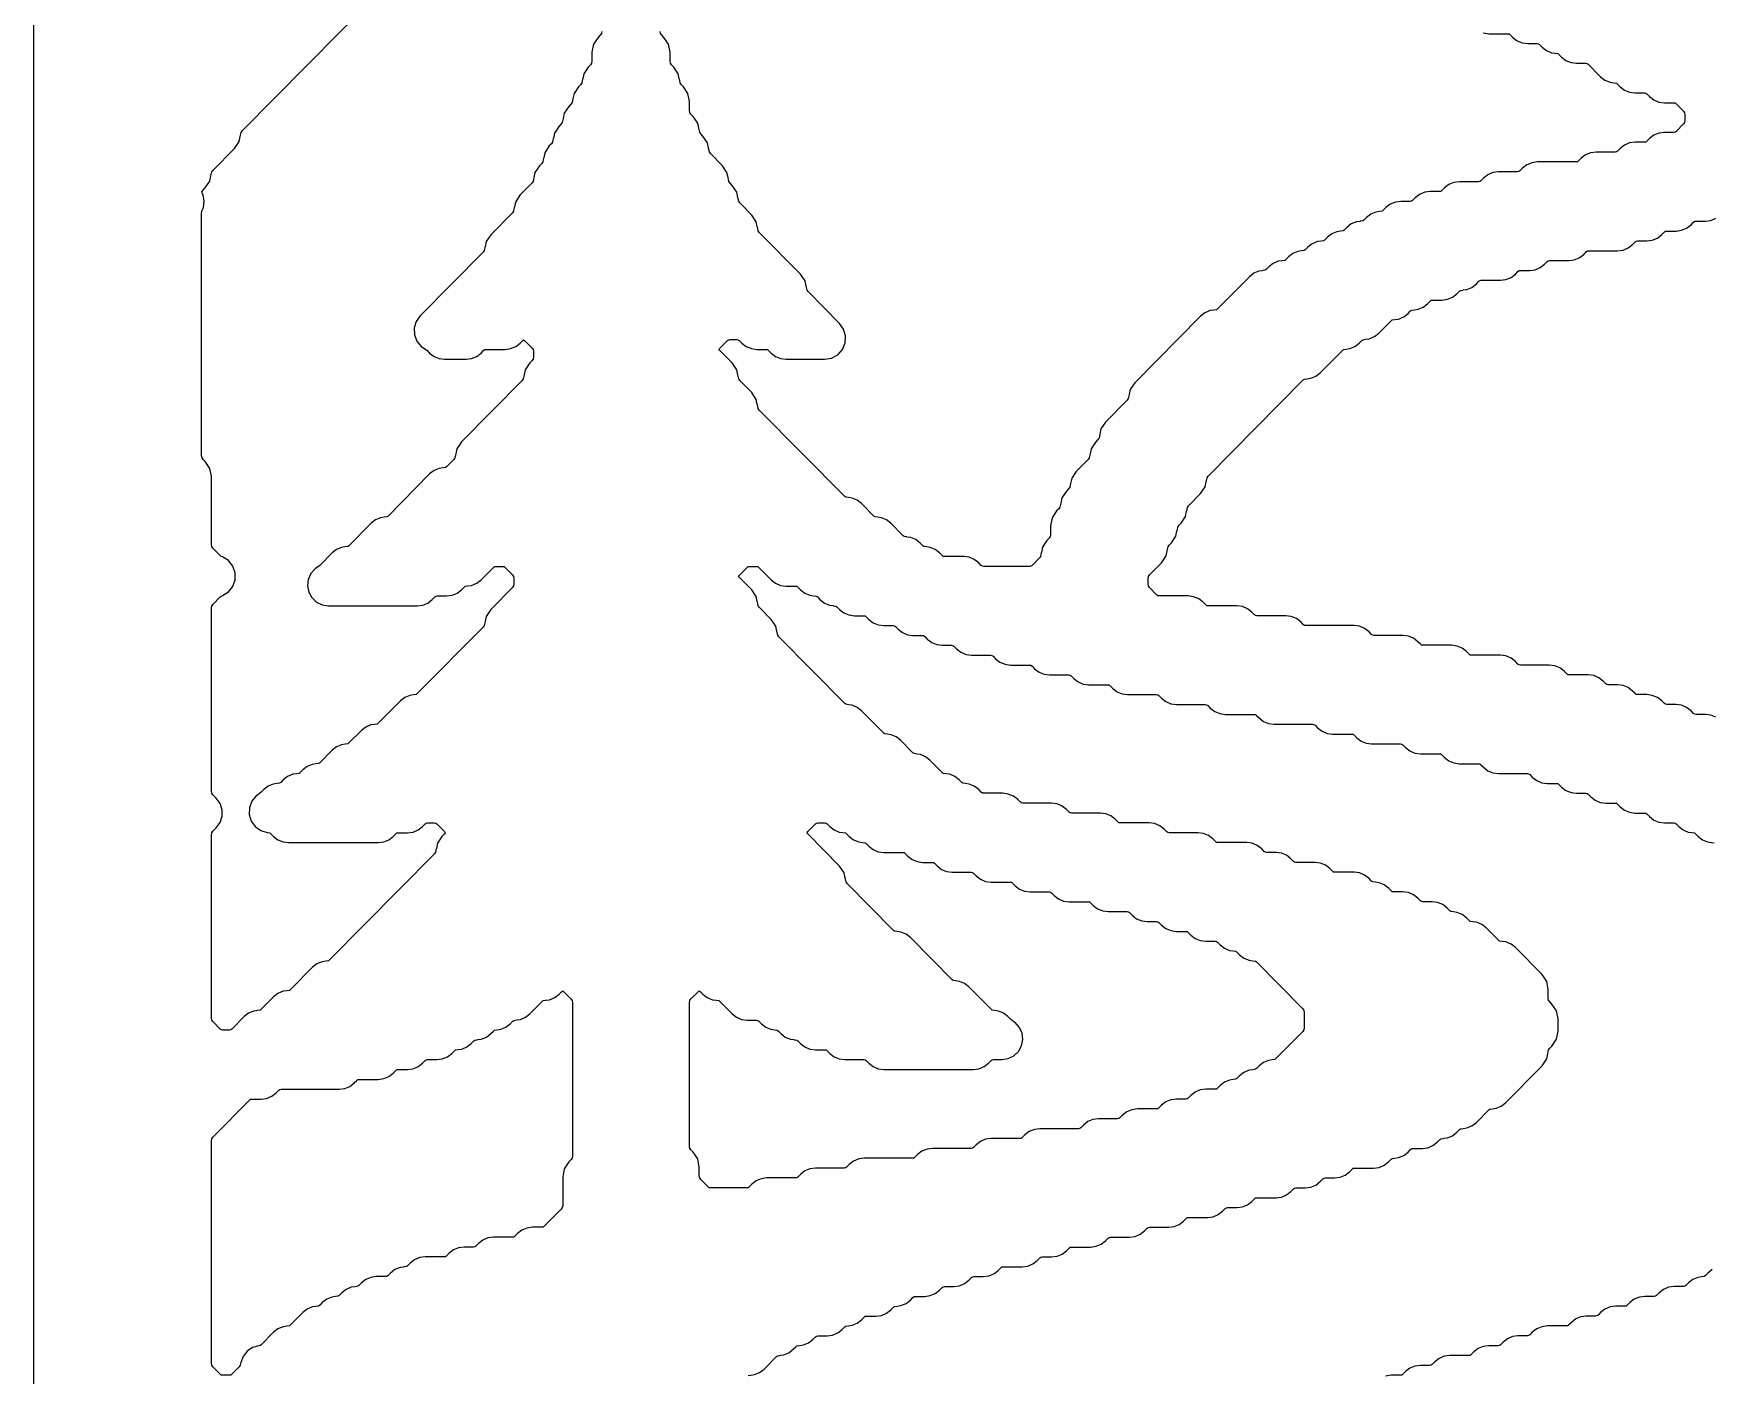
# Model space of a CAD drawing. Header units: millimetres. Extents: x 10 to 410, y 18 to 283.
# Drawn here: x 79 to 118.93, y 55.23 to 87.17 of the extents above; entities that cross this region are included whole.
import ezdxf

# ---------------------------------------------------------------- set-up
doc = ezdxf.new("R2010")
doc.units = ezdxf.units.MM
doc.layers.add('CUT', color=1, linetype='Continuous')

msp = doc.modelspace()

# ---------------------------------------------------------------- linework, layer by layer
at = {"layer": 'CUT'}
for points in [[(121.134, 21), (129.134, 21), (129.134, 24), (142.2679, 24), (142.2679, 144), (129.134, 144), (129.134, 147), (121.134, 147), (121.134, 144), (100.134, 144), (100.134, 147), (92.134, 147), (92.134, 144), (79, 144), (79, 24), (92.134, 24), (92.134, 21), (100.134, 21), (100.134, 24), (121.134, 24)], [(94.9286, 64.3077), (95.0325, 64.2272), (95.1538, 64.1766), (95.242, 64.1649), (95.2418, 64.1637), (95.3058, 64.1552), (95.3308, 64.1359), (95.6252, 63.8381), (95.7291, 63.7576), (95.8504, 63.707), (95.9807, 63.6897), (96.2034, 63.6897), (96.2347, 63.6856), (96.2596, 63.6663), (96.3219, 63.6033), (96.4258, 63.5228), (96.5471, 63.4722), (96.6353, 63.4605), (96.6352, 63.4593), (96.6991, 63.4508), (96.7241, 63.4315), (96.7863, 63.3685), (96.8902, 63.288), (97.0115, 63.2374), (97.0998, 63.2257), (97.0996, 63.2245), (97.1636, 63.216), (97.1885, 63.1967), (97.2508, 63.1337), (97.3547, 63.0532), (97.476, 63.0026), (97.6063, 62.9853), (97.829, 62.9853), (97.8602, 62.9812), (97.8852, 62.9619), (97.9474, 62.8989), (98.0513, 62.8184), (98.1726, 62.7678), (98.3029, 62.7505), (98.7578, 62.7505), (98.7891, 62.7464), (98.814, 62.7271), (98.8763, 62.6641), (98.9802, 62.5836), (99.1015, 62.533), (99.2318, 62.5157), (101.3687, 62.5157), (101.499, 62.533), (101.6203, 62.5836), (101.7242, 62.6641), (101.7865, 62.7271), (101.8114, 62.7464), (101.8427, 62.7505), (102.0396, 62.7505), (102.1898, 62.7736), (102.3261, 62.8408), (102.436, 62.9458), (102.5092, 63.0789), (102.5391, 63.2279), (102.5228, 63.379), (102.4618, 63.5183), (102.3619, 63.6328), (102.3282, 63.6534), (102.2509, 63.7132), (102.1887, 63.7761), (102.0848, 63.8566), (101.9635, 63.9073), (101.8752, 63.919), (101.8754, 63.9202), (101.8114, 63.9287), (101.7865, 63.948), (101.2598, 64.4805), (101.1559, 64.561), (101.0346, 64.6117), (100.9464, 64.6234), (100.9465, 64.6246), (100.8825, 64.6331), (100.8576, 64.6524), (99.8665, 65.6545), (99.7626, 65.735), (99.6413, 65.7857), (99.5531, 65.7974), (99.5532, 65.7986), (99.4892, 65.8071), (99.4643, 65.8264), (98.3608, 66.9422), (98.3353, 66.9806), (98.3169, 67.0738), (98.3132, 67.0731), (98.2889, 67.1963), (98.1819, 67.3578), (97.425, 68.1232), (97.405, 68.1509), (97.425, 68.1787), (97.6065, 68.3623), (97.6315, 68.3816), (97.6628, 68.3857), (97.829, 68.3857), (97.8602, 68.3816), (97.8852, 68.3623), (97.9474, 68.2994), (98.0513, 68.2189), (98.1726, 68.1682), (98.2609, 68.1565), (98.2607, 68.1553), (98.3247, 68.1468), (98.3496, 68.1275), (98.4118, 68.0645), (98.5158, 67.9841), (98.6371, 67.9334), (98.7253, 67.9217), (98.7251, 67.9205), (98.7891, 67.912), (98.814, 67.8927), (98.8763, 67.8297), (98.9802, 67.7493), (99.1015, 67.6986), (99.2318, 67.6813), (99.6867, 67.6813), (99.718, 67.6772), (99.7429, 67.6579), (99.8052, 67.5949), (99.9091, 67.5145), (100.0304, 67.4638), (100.1607, 67.4465), (100.3834, 67.4465), (100.4146, 67.4424), (100.4396, 67.4231), (100.5018, 67.3601), (100.6057, 67.2797), (100.727, 67.229), (100.8573, 67.2117), (101.3122, 67.2117), (101.3435, 67.2076), (101.3685, 67.1883), (101.4307, 67.1253), (101.5346, 67.0449), (101.6559, 66.9942), (101.7862, 66.9769), (102.2411, 66.9769), (102.2724, 66.9728), (102.2973, 66.9535), (102.3596, 66.8905), (102.4635, 66.8101), (102.5848, 66.7594), (102.7151, 66.7421), (103.17, 66.7421), (103.2013, 66.738), (103.2262, 66.7187), (103.2884, 66.6557), (103.3923, 66.5752), (103.5136, 66.5246), (103.6439, 66.5073), (104.0989, 66.5073), (104.1301, 66.5032), (104.1551, 66.4839), (104.2173, 66.4209), (104.3212, 66.3404), (104.4425, 66.2898), (104.5728, 66.2725), (105.0277, 66.2725), (105.059, 66.2684), (105.0839, 66.2491), (105.1462, 66.1861), (105.2501, 66.1056), (105.3714, 66.055), (105.5017, 66.0377), (105.7244, 66.0377), (105.7557, 66.0336), (105.7806, 66.0143), (105.8428, 65.9513), (105.9467, 65.8708), (106.068, 65.8202), (106.1983, 65.8029), (106.421, 65.8029), (106.4523, 65.7988), (106.4773, 65.7795), (106.5395, 65.7165), (106.6434, 65.636), (106.7647, 65.5854), (106.895, 65.5681), (107.1177, 65.5681), (107.149, 65.564), (107.1739, 65.5447), (107.2361, 65.4817), (107.3401, 65.4012), (107.4613, 65.3506), (107.5496, 65.3389), (107.5494, 65.3377), (107.6134, 65.3292), (107.6383, 65.3099), (107.7006, 65.2469), (107.8045, 65.1664), (107.9258, 65.1158), (108.014, 65.1041), (108.0139, 65.1029), (108.0778, 65.0944), (108.1028, 65.0751), (109.2063, 63.9593), (109.2317, 63.9209), (109.2407, 63.8756), (109.2407, 63.5038), (109.2317, 63.4586), (109.2063, 63.4202), (108.5672, 62.774), (108.5423, 62.7547), (108.4783, 62.7462), (108.4785, 62.7449), (108.3902, 62.7332), (108.2689, 62.6826), (108.165, 62.6021), (108.1028, 62.5392), (108.0778, 62.5199), (108.0139, 62.5114), (108.014, 62.5101), (107.9258, 62.4984), (107.8045, 62.4478), (107.7006, 62.3673), (107.6383, 62.3044), (107.6134, 62.2851), (107.5494, 62.2766), (107.5496, 62.2753), (107.4613, 62.2636), (107.3401, 62.213), (107.2361, 62.1325), (107.1739, 62.0696), (107.149, 62.0503), (107.1177, 62.0461), (106.895, 62.0461), (106.7647, 62.0288), (106.6434, 61.9782), (106.5395, 61.8977), (106.4773, 61.8348), (106.4523, 61.8155), (106.421, 61.8113), (106.1983, 61.8113), (106.068, 61.794), (105.9467, 61.7434), (105.8428, 61.6629), (105.7806, 61.6), (105.7557, 61.5807), (105.7244, 61.5765), (105.2695, 61.5765), (105.1392, 61.5592), (105.0179, 61.5086), (104.914, 61.4281), (104.8517, 61.3652), (104.8268, 61.3459), (104.7955, 61.3417), (104.3406, 61.3417), (104.2103, 61.3244), (104.089, 61.2738), (103.9851, 61.1933), (103.9229, 61.1304), (103.8979, 61.1111), (103.8666, 61.1069), (102.9473, 61.1069), (102.817, 61.0896), (102.6957, 61.039), (102.5918, 60.9585), (102.5295, 60.8956), (102.5046, 60.8763), (102.4733, 60.8721), (101.7862, 60.8721), (101.6559, 60.8548), (101.5346, 60.8042), (101.4307, 60.7237), (101.3685, 60.6608), (101.3435, 60.6415), (101.3122, 60.6373), (100.3929, 60.6373), (100.2626, 60.62), (100.1413, 60.5694), (100.0374, 60.4889), (99.9751, 60.426), (99.9502, 60.4067), (99.9189, 60.4025), (98.7674, 60.4025), (98.6371, 60.3852), (98.5158, 60.3346), (98.4118, 60.2541), (98.3496, 60.1912), (98.3247, 60.1719), (98.2934, 60.1677), (97.6063, 60.1677), (97.476, 60.1504), (97.3547, 60.0998), (97.2508, 60.0193), (97.1885, 59.9564), (97.1636, 59.9371), (97.1323, 59.9329), (96.4452, 59.9329), (96.3149, 59.9156), (96.1936, 59.865), (96.0897, 59.7845), (96.0274, 59.7216), (96.0025, 59.7023), (95.9712, 59.6981), (95.1084, 59.6981), (95.0771, 59.7023), (95.0521, 59.7216), (94.8775, 59.8981), (94.8521, 59.9366), (94.8431, 59.9818), (94.8431, 60.197), (94.8056, 60.3871), (94.6986, 60.5486), (94.6453, 60.6026), (94.6198, 60.641), (94.6109, 60.6862), (94.6109, 64.1104), (94.6198, 64.1557), (94.6453, 64.1941), (94.8153, 64.366), (94.8431, 64.3864), (94.871, 64.366)], [(83.2666, 55.4369), (83.2411, 55.4754), (83.2322, 55.5206), (83.2322, 60.8232), (83.2411, 60.8684), (83.2666, 60.9069), (84.1379, 61.7879), (84.1628, 61.8072), (84.1941, 61.8113), (84.4168, 61.8113), (84.5471, 61.8286), (84.6684, 61.8792), (84.7723, 61.9597), (84.8345, 62.0227), (84.8595, 62.042), (84.8907, 62.0461), (86.2745, 62.0461), (86.4048, 62.0634), (86.5261, 62.114), (86.63, 62.1945), (86.6923, 62.2575), (86.7172, 62.2768), (86.7485, 62.2809), (87.2034, 62.2809), (87.3337, 62.2982), (87.455, 62.3488), (87.5589, 62.4293), (87.6212, 62.4923), (87.6461, 62.5116), (87.6774, 62.5157), (87.9001, 62.5157), (88.0304, 62.533), (88.1517, 62.5836), (88.2556, 62.6641), (88.3178, 62.7271), (88.3428, 62.7464), (88.374, 62.7505), (88.5967, 62.7505), (88.727, 62.7678), (88.8483, 62.8184), (88.9522, 62.8989), (89.0145, 62.9619), (89.0394, 62.9812), (89.1034, 62.9897), (89.1032, 62.9909), (89.1915, 63.0026), (89.3128, 63.0532), (89.4167, 63.1337), (89.4789, 63.1967), (89.5038, 63.216), (89.5678, 63.2245), (89.5677, 63.2257), (89.6559, 63.2374), (89.7772, 63.288), (89.8811, 63.3685), (89.9433, 63.4315), (89.9683, 63.4508), (90.0323, 63.4593), (90.0321, 63.4605), (90.1203, 63.4722), (90.2416, 63.5228), (90.3455, 63.6033), (90.4078, 63.6663), (90.4327, 63.6856), (90.4967, 63.6941), (90.4965, 63.6953), (90.5848, 63.707), (90.7061, 63.7576), (90.81, 63.8381), (91.1044, 64.1359), (91.1294, 64.1552), (91.1934, 64.1637), (91.1932, 64.1649), (91.2814, 64.1766), (91.4027, 64.2272), (91.5066, 64.3077), (91.5642, 64.366), (91.5921, 64.3864), (91.6199, 64.366), (91.7899, 64.1941), (91.8154, 64.1557), (91.8243, 64.1104), (91.8243, 60.4514), (91.8154, 60.4062), (91.7899, 60.3677), (91.7366, 60.3138), (91.6296, 60.1523), (91.5921, 59.9622), (91.5921, 59.2774), (91.5831, 59.2322), (91.5577, 59.1937), (91.1508, 58.7824), (91.1259, 58.7631), (91.0946, 58.7589), (90.8719, 58.7589), (90.7416, 58.7416), (90.6203, 58.691), (90.5164, 58.6105), (90.4542, 58.5476), (90.4293, 58.5283), (90.398, 58.5241), (89.9431, 58.5241), (89.8128, 58.5068), (89.6915, 58.4562), (89.5876, 58.3757), (89.5253, 58.3128), (89.5004, 58.2935), (89.4691, 58.2893), (89.2464, 58.2893), (89.1161, 58.272), (88.9948, 58.2214), (88.8909, 58.1409), (88.8287, 58.078), (88.8037, 58.0587), (88.7725, 58.0545), (88.3175, 58.0545), (88.1872, 58.0372), (88.0659, 57.9866), (87.962, 57.9061), (87.8998, 57.8432), (87.8749, 57.8239), (87.8109, 57.8154), (87.811, 57.8141), (87.7228, 57.8024), (87.6015, 57.7518), (87.4976, 57.6713), (87.4354, 57.6084), (87.4104, 57.5891), (87.3791, 57.5849), (87.1564, 57.5849), (87.0261, 57.5676), (86.9048, 57.517), (86.8009, 57.4365), (86.7387, 57.3736), (86.7138, 57.3543), (86.6498, 57.3458), (86.6499, 57.3445), (86.5617, 57.3328), (86.4404, 57.2822), (86.3365, 57.2017), (86.2743, 57.1388), (86.2493, 57.1195), (86.1853, 57.111), (86.1855, 57.1097), (86.0973, 57.098), (85.976, 57.0474), (85.8721, 56.9669), (85.8098, 56.904), (85.7849, 56.8846), (85.7209, 56.8762), (85.7211, 56.8749), (85.6328, 56.8632), (85.5115, 56.8126), (85.4076, 56.7321), (85.1132, 56.4344), (85.0882, 56.415), (85.0242, 56.4066), (85.0244, 56.4053), (84.9362, 56.3936), (84.8149, 56.343), (84.711, 56.2625), (84.4165, 55.9648), (84.3916, 55.9454), (84.3579, 55.941), (84.2094, 55.8971), (84.0814, 55.8099), (83.9863, 55.6877), (83.9331, 55.5422), (83.9199, 55.4754), (83.8945, 55.4369), (83.7199, 55.2604), (83.6949, 55.241), (83.6637, 55.2369), (83.4974, 55.2369), (83.4662, 55.241), (83.4412, 55.2604)]]:
    msp.add_lwpolyline(points, close=True, dxfattribs=at)
for points in [[(92.5209, 87.2187), (92.512, 87.1735), (92.4866, 87.135), (92.4332, 87.0811), (92.3263, 86.9196), (92.2887, 86.7295), (92.2887, 86.5143), (92.2798, 86.4691), (92.2543, 86.4306), (92.201, 86.3767), (92.094, 86.2152), (92.0697, 86.0919), (92.066, 86.0927), (92.0476, 85.9995), (92.0221, 85.961), (91.9688, 85.9071), (91.8618, 85.7456), (91.8375, 85.6223), (91.8338, 85.6231), (91.8154, 85.5299), (91.7899, 85.4914), (91.7366, 85.4375), (91.6296, 85.276), (91.6053, 85.1527), (91.6015, 85.1535), (91.5831, 85.0603), (91.5577, 85.0218), (91.5044, 84.9679), (91.3974, 84.8064), (91.3731, 84.6831), (91.3693, 84.6839), (91.3509, 84.5907), (91.3255, 84.5522), (91.2721, 84.4983), (91.1652, 84.3368), (91.1408, 84.2135), (91.1371, 84.2143), (91.1187, 84.1211), (91.0933, 84.0826), (91.0399, 84.0287), (90.933, 83.8672), (90.9086, 83.7439), (90.9049, 83.7447), (90.8865, 83.6515), (90.861, 83.613), (90.5755, 83.3243), (90.4685, 83.1628), (90.4442, 83.0395), (90.4405, 83.0403), (90.4221, 82.9471), (90.3966, 82.9086), (89.8788, 82.3851), (89.7719, 82.2236), (89.7475, 82.1003), (89.7438, 82.1011), (89.7254, 82.0079), (89.6999, 81.9694), (88.2018, 80.4546), (88.1079, 80.3223), (88.0614, 80.1669), (88.067, 80.0048), (88.1243, 79.853), (88.2271, 79.7276), (88.3031, 79.6801), (88.3642, 79.6327), (88.4265, 79.5698), (88.5304, 79.4893), (88.6517, 79.4387), (88.782, 79.4214), (89.2934, 79.4214), (89.4237, 79.4387), (89.545, 79.4893), (89.6489, 79.5698), (89.7111, 79.6327), (89.7361, 79.652), (89.7673, 79.6562), (90.2223, 79.6562), (90.3526, 79.6735), (90.4739, 79.7241), (90.5778, 79.8046), (90.6353, 79.8628), (90.6632, 79.8832), (90.6911, 79.8628), (90.861, 79.691), (90.8865, 79.6525), (90.8954, 79.6073), (90.8954, 79.4703), (90.8865, 79.4251), (90.861, 79.3866), (90.8077, 79.3327), (90.7007, 79.1712), (90.6764, 79.0479), (90.6727, 79.0486), (90.6543, 78.9555), (90.6288, 78.917), (89.1822, 77.4543), (89.0752, 77.2928), (89.0509, 77.1695), (89.0471, 77.1702), (89.0287, 77.077), (89.0033, 77.0386), (88.8287, 76.862), (88.8037, 76.8427), (88.7397, 76.8342), (88.7399, 76.833), (88.6517, 76.8213), (88.5304, 76.7707), (88.4265, 76.6902), (87.4354, 75.688), (87.4104, 75.6687), (87.3464, 75.6602), (87.3466, 75.659), (87.2584, 75.6473), (87.1371, 75.5967), (87.0332, 75.5162), (86.5065, 74.9836), (86.4815, 74.9643), (86.4176, 74.9558), (86.4177, 74.9546), (86.3295, 74.9429), (86.2082, 74.8923), (86.1043, 74.8118), (85.8098, 74.514), (85.7326, 74.4542), (85.6988, 74.4336), (85.5989, 74.3191), (85.538, 74.1799), (85.5217, 74.0288), (85.5515, 73.8798), (85.6248, 73.7466), (85.7346, 73.6416), (85.871, 73.5745), (86.0212, 73.5514), (88.1323, 73.5514), (88.2626, 73.5686), (88.3839, 73.6193), (88.4878, 73.6998), (88.55, 73.7627), (88.575, 73.782), (88.6062, 73.7862), (88.8289, 73.7862), (88.9592, 73.8034), (89.0805, 73.8541), (89.1844, 73.9346), (89.2467, 73.9975), (89.2716, 74.0168), (89.3356, 74.0253), (89.3354, 74.0265), (89.4237, 74.0382), (89.545, 74.0889), (89.6489, 74.1694), (89.9433, 74.4671), (89.9683, 74.4864), (89.9996, 74.4906), (90.1658, 74.4906), (90.197, 74.4864), (90.222, 74.4671), (90.3966, 74.2905), (90.4221, 74.2521), (90.431, 74.2069), (90.431, 74.0699), (90.4221, 74.0246), (90.3966, 73.9862), (89.8788, 73.4627), (89.7719, 73.3011), (89.7475, 73.1779), (89.7438, 73.1786), (89.7254, 73.0854), (89.6999, 73.047), (88.132, 71.4616), (88.1071, 71.4423), (88.0431, 71.4338), (88.0432, 71.4326), (87.955, 71.4209), (87.8337, 71.3702), (87.7298, 71.2897), (87.2031, 70.7572), (87.1782, 70.7379), (87.1142, 70.7294), (87.1144, 70.7282), (87.0261, 70.7165), (86.9048, 70.6658), (86.8009, 70.5853), (86.5065, 70.2876), (86.4815, 70.2683), (86.4176, 70.2598), (86.4177, 70.2586), (86.3295, 70.2469), (86.2082, 70.1962), (86.1043, 70.1157), (85.8098, 69.818), (85.7849, 69.7987), (85.7209, 69.7902), (85.7211, 69.789), (85.6328, 69.7773), (85.5115, 69.7266), (85.4076, 69.6461), (85.3454, 69.5832), (85.3205, 69.5639), (85.2565, 69.5554), (85.2566, 69.5542), (85.1684, 69.5425), (85.0471, 69.4918), (84.9432, 69.4113), (84.881, 69.3484), (84.856, 69.3291), (84.792, 69.3206), (84.7922, 69.3194), (84.704, 69.3077), (84.5827, 69.257), (84.4788, 69.1765), (84.4165, 69.1136), (84.3387, 69.0533), (84.3393, 69.0525), (84.2968, 69.0259), (84.1938, 68.8999), (84.1368, 68.7476), (84.1316, 68.585), (84.179, 68.4294), (84.2737, 68.2972), (84.4059, 68.2024), (84.5616, 68.155), (84.6238, 68.1468), (84.6487, 68.1275), (84.711, 68.0645), (84.8149, 67.9841), (84.9362, 67.9334), (85.0665, 67.9161), (87.2034, 67.9161), (87.3337, 67.9334), (87.455, 67.9841), (87.5589, 68.0645), (87.6212, 68.1275), (87.6461, 68.1468), (87.6774, 68.1509), (87.9001, 68.1509), (88.0304, 68.1682), (88.1517, 68.2189), (88.2556, 68.2994), (88.3178, 68.3623), (88.3428, 68.3816), (88.374, 68.3857), (88.5402, 68.3857), (88.5715, 68.3816), (88.5964, 68.3623), (88.778, 68.1787), (88.798, 68.1509), (88.778, 68.1232), (88.7177, 68.0622), (88.6108, 67.9007), (88.5864, 67.7775), (88.5827, 67.7782), (88.5643, 67.685), (88.5389, 67.6466), (86.042, 65.122), (86.0171, 65.1027), (85.9531, 65.0942), (85.9533, 65.093), (85.865, 65.0813), (85.7438, 65.0306), (85.6398, 64.9501), (85.1132, 64.4176), (85.0882, 64.3983), (85.0242, 64.3898), (85.0244, 64.3886), (84.9362, 64.3769), (84.8149, 64.3262), (84.711, 64.2457), (84.4165, 63.948), (84.3916, 63.9287), (84.3276, 63.9202), (84.3278, 63.919), (84.2395, 63.9073), (84.1182, 63.8566), (84.0143, 63.7761), (83.7199, 63.4784), (83.6949, 63.4591), (83.6637, 63.4549), (83.4974, 63.4549), (83.4662, 63.4591), (83.4412, 63.4784), (83.2666, 63.655), (83.2411, 63.6934), (83.2322, 63.7386), (83.2322, 68.102), (83.2411, 68.1473), (83.2666, 68.1857), (83.3489, 68.269), (83.4397, 68.395), (83.4874, 68.5429), (83.4874, 68.6982), (83.4397, 68.8461), (83.3489, 68.9721), (83.2666, 69.0554), (83.2411, 69.0938), (83.2322, 69.139), (83.2322, 73.5025), (83.2411, 73.5477), (83.2666, 73.5861), (83.4412, 73.7627), (83.4666, 73.7824), (83.4953, 73.7944), (83.6366, 73.8836), (83.7406, 74.0144), (83.7957, 74.1722), (83.7957, 74.3393), (83.7406, 74.4971), (83.6366, 74.6279), (83.4953, 74.7172), (83.4666, 74.7291), (83.4412, 74.7488), (83.2666, 74.9254), (83.2411, 74.9638), (83.2322, 75.0091), (83.2322, 76.6331), (83.1947, 76.8231), (83.0877, 76.9847), (83.0344, 77.0386), (83.0089, 77.077), (83, 77.1223), (83, 82.8945), (83.0152, 82.9715), (83.0441, 83.0339), (83.0638, 83.1831), (83.0383, 83.3314), (83.0231, 83.361), (83.0067, 83.4119), (83.0275, 83.4408), (83.0877, 83.5017), (83.1947, 83.6632), (83.219, 83.7865), (83.2227, 83.7857), (83.2411, 83.8789), (83.2666, 83.9174), (83.7844, 84.4409), (83.8913, 84.6024), (83.9157, 84.7257), (83.9194, 84.7249), (83.9378, 84.8181), (83.9633, 84.8566), (87.8534, 88.79)], [(113.499, 87.1871), (113.6293, 87.1698), (114.0842, 87.1698), (114.1155, 87.1657), (114.1405, 87.1463), (114.2027, 87.0834), (114.3066, 87.0029), (114.4279, 86.9523), (114.5582, 86.935), (114.7809, 86.935), (114.8122, 86.9309), (114.8371, 86.9115), (114.8993, 86.8486), (115.0033, 86.7681), (115.1246, 86.7175), (115.2128, 86.7058), (115.2126, 86.7045), (115.2766, 86.6961), (115.3015, 86.6767), (115.3638, 86.6138), (115.4677, 86.5333), (115.589, 86.4827), (115.7193, 86.4654), (115.942, 86.4654), (115.9733, 86.4613), (115.9982, 86.4419), (116.2927, 86.1442), (116.3966, 86.0637), (116.5179, 86.0131), (116.6061, 86.0014), (116.6059, 86.0001), (116.6699, 85.9917), (116.6949, 85.9723), (116.7571, 85.9094), (116.861, 85.8289), (116.9823, 85.7783), (117.1126, 85.761), (117.3353, 85.761), (117.3666, 85.7569), (117.3915, 85.7375), (117.4537, 85.6746), (117.5577, 85.5941), (117.679, 85.5435), (117.8093, 85.5262), (118.032, 85.5262), (118.0632, 85.5221), (118.0882, 85.5027), (118.2628, 85.3262), (118.2882, 85.2877), (118.2972, 85.2425), (118.2972, 85.1055), (118.2882, 85.0603), (118.2628, 85.0218), (118.0882, 84.8453), (118.0632, 84.8259), (118.032, 84.8218), (117.8093, 84.8218), (117.679, 84.8045), (117.5577, 84.7539), (117.4537, 84.6734), (117.3915, 84.6105), (117.3666, 84.5911), (117.3353, 84.587), (117.1126, 84.587), (116.9823, 84.5697), (116.861, 84.5191), (116.7571, 84.4386), (116.6949, 84.3757), (116.6699, 84.3563), (116.6386, 84.3522), (116.1837, 84.3522), (116.0534, 84.3349), (115.9321, 84.2843), (115.8282, 84.2038), (115.766, 84.1409), (115.741, 84.1215), (115.7098, 84.1174), (114.7904, 84.1174), (114.6601, 84.1001), (114.5388, 84.0495), (114.4349, 83.969), (114.3727, 83.9061), (114.3477, 83.8867), (114.3165, 83.8826), (113.8615, 83.8826), (113.7312, 83.8653), (113.6099, 83.8147), (113.506, 83.7342), (113.4438, 83.6713), (113.4189, 83.6519), (113.3876, 83.6478), (112.9327, 83.6478), (112.8024, 83.6305), (112.6811, 83.5799), (112.5772, 83.4994), (112.5149, 83.4365), (112.49, 83.4171), (112.4587, 83.413), (112.236, 83.413), (112.1057, 83.3957), (111.9844, 83.3451), (111.8805, 83.2646), (111.8183, 83.2017), (111.7933, 83.1823), (111.7621, 83.1782), (111.5394, 83.1782), (111.4091, 83.1609), (111.2878, 83.1103), (111.1839, 83.0298), (111.1216, 82.9669), (111.0967, 82.9475), (111.0327, 82.9391), (111.0329, 82.9378), (110.9446, 82.9261), (110.8233, 82.8755), (110.7194, 82.795), (110.6572, 82.7321), (110.6322, 82.7127), (110.5683, 82.7043), (110.5684, 82.703), (110.4802, 82.6913), (110.3589, 82.6407), (110.255, 82.5602), (110.1927, 82.4973), (110.1678, 82.4779), (110.1038, 82.4695), (110.104, 82.4682), (110.0157, 82.4565), (109.8945, 82.4059), (109.7905, 82.3254), (109.7283, 82.2625), (109.7034, 82.2431), (109.6394, 82.2347), (109.6395, 82.2334), (109.5513, 82.2217), (109.43, 82.1711), (109.3261, 82.0906), (109.2639, 82.0277), (109.2389, 82.0083), (109.1749, 81.9999), (109.1751, 81.9986), (109.0869, 81.9869), (108.9656, 81.9363), (108.8617, 81.8558), (108.7994, 81.7929), (108.7745, 81.7735), (108.7105, 81.7651), (108.7107, 81.7638), (108.6224, 81.7521), (108.5011, 81.7015), (108.3972, 81.621), (108.335, 81.5581), (108.3101, 81.5387), (108.2461, 81.5303), (108.2462, 81.529), (108.158, 81.5173), (108.0367, 81.4667), (107.9328, 81.3862), (107.1739, 80.6189), (107.149, 80.5995), (107.085, 80.591), (107.0851, 80.5898), (106.9969, 80.5781), (106.8756, 80.5275), (106.7717, 80.447), (105.2052, 78.8631), (105.0983, 78.7016), (105.0739, 78.5783), (105.0702, 78.579), (105.0518, 78.4859), (105.0264, 78.4474), (104.5086, 77.9239), (104.4016, 77.7624), (104.3773, 77.6391), (104.3736, 77.6398), (104.3552, 77.5466), (104.3297, 77.5082), (104.2764, 77.4543), (104.1694, 77.2928), (104.1451, 77.1695), (104.1413, 77.1702), (104.1229, 77.077), (104.0975, 77.0386), (103.8119, 76.7499), (103.705, 76.5883), (103.6806, 76.4651), (103.6769, 76.4658), (103.6585, 76.3726), (103.633, 76.3342), (103.5797, 76.2803), (103.4727, 76.1187), (103.4484, 75.9955), (103.4447, 75.9962), (103.4263, 75.903), (103.4008, 75.8646), (103.3475, 75.8107), (103.2405, 75.6491), (103.203, 75.4591), (103.203, 75.2439), (103.1941, 75.1986), (103.1686, 75.1602), (103.1153, 75.1063), (103.0083, 74.9447), (102.984, 74.8215), (102.9802, 74.8222), (102.9618, 74.729), (102.9364, 74.6906), (102.7618, 74.514), (102.7368, 74.4947), (102.7056, 74.4906), (101.6105, 74.4906), (101.5792, 74.4947), (101.5543, 74.514), (101.492, 74.577), (101.3881, 74.6575), (101.2668, 74.7081), (101.1365, 74.7254), (100.6816, 74.7254), (100.6503, 74.7295), (100.6254, 74.7488), (100.5631, 74.8118), (100.4592, 74.8923), (100.3379, 74.9429), (100.2497, 74.9546), (100.2499, 74.9558), (100.1859, 74.9643), (100.1609, 74.9836), (100.0987, 75.0466), (99.9948, 75.1271), (99.8735, 75.1777), (99.7853, 75.1894), (99.7854, 75.1906), (99.7214, 75.1991), (99.6965, 75.2184), (99.4021, 75.5162), (99.2981, 75.5967), (99.1769, 75.6473), (99.0886, 75.659), (99.0888, 75.6602), (99.0248, 75.6687), (98.9999, 75.688), (98.7054, 75.9858), (98.6015, 76.0663), (98.4802, 76.1169), (98.392, 76.1286), (98.3921, 76.1298), (98.3281, 76.1383), (98.3032, 76.1576), (96.2708, 78.2126), (96.2454, 78.251), (96.227, 78.3442), (96.2232, 78.3435), (96.1989, 78.4668), (96.0919, 78.6283), (95.8064, 78.917), (95.7809, 78.9555), (95.7625, 79.0486), (95.7588, 79.0479), (95.7345, 79.1712), (95.6275, 79.3327), (95.335, 79.6284), (95.315, 79.6562), (95.335, 79.684), (95.5166, 79.8675), (95.5415, 79.8868), (95.5728, 79.891), (95.739, 79.891), (95.7703, 79.8868), (95.7952, 79.8675), (95.8574, 79.8046), (95.9614, 79.7241), (96.0827, 79.6735), (96.213, 79.6562), (96.4357, 79.6562), (96.4669, 79.652), (96.4919, 79.6327), (96.5541, 79.5698), (96.658, 79.4893), (96.7793, 79.4387), (96.9096, 79.4214), (97.8253, 79.4214), (97.9901, 79.4493), (98.1365, 79.53), (98.2481, 79.6544), (98.3124, 79.8086), (98.3224, 79.9754), (98.2768, 80.1362), (98.1808, 80.273), (97.4319, 81.0302), (97.4065, 81.0687), (97.3881, 81.1619), (97.3843, 81.1611), (97.36, 81.2844), (97.253, 81.4459), (96.2708, 82.439), (96.2454, 82.4775), (96.227, 82.5707), (96.2232, 82.5699), (96.1989, 82.6932), (96.0919, 82.8547), (95.8064, 83.1434), (95.7809, 83.1819), (95.7625, 83.2751), (95.7588, 83.2743), (95.7345, 83.3976), (95.6275, 83.5591), (95.5742, 83.613), (95.5487, 83.6515), (95.5303, 83.7447), (95.5266, 83.7439), (95.5023, 83.8672), (95.3953, 84.0287), (95.1097, 84.3174), (95.0843, 84.3559), (95.0659, 84.4491), (95.0622, 84.4483), (95.0378, 84.5716), (94.9309, 84.7331), (94.8775, 84.787), (94.8521, 84.8255), (94.8337, 84.9187), (94.8299, 84.9179), (94.8056, 85.0412), (94.6986, 85.2027), (94.6453, 85.2566), (94.6198, 85.2951), (94.6109, 85.3403), (94.6109, 85.5555), (94.5734, 85.7456), (94.4664, 85.9071), (94.4131, 85.961), (94.3876, 85.9995), (94.3692, 86.0927), (94.3655, 86.0919), (94.3412, 86.2152), (94.2342, 86.3767), (94.1809, 86.4306), (94.1554, 86.4691), (94.1465, 86.5143), (94.1465, 86.7295), (94.1089, 86.9196), (94.002, 87.0811), (93.9486, 87.135), (93.9232, 87.1735), (93.9143, 87.2187)], [(119.0367, 70.9006), (118.9154, 70.9513), (118.7851, 70.9686), (118.5624, 70.9686), (118.5311, 70.9727), (118.5062, 70.992), (118.444, 71.0549), (118.34, 71.1354), (118.2187, 71.1861), (118.0884, 71.2034), (117.8657, 71.2034), (117.8345, 71.2075), (117.8095, 71.2268), (117.7473, 71.2897), (117.6434, 71.3702), (117.5221, 71.4209), (117.3918, 71.4382), (117.1691, 71.4382), (117.1378, 71.4423), (117.1129, 71.4616), (117.0506, 71.5245), (116.9467, 71.605), (116.8254, 71.6557), (116.6951, 71.673), (116.4724, 71.673), (116.4412, 71.6771), (116.4162, 71.6964), (116.354, 71.7593), (116.2501, 71.8398), (116.1288, 71.8905), (115.9985, 71.9078), (115.5436, 71.9078), (115.5123, 71.9119), (115.4874, 71.9312), (115.4251, 71.9942), (115.3212, 72.0746), (115.1999, 72.1253), (115.0696, 72.1426), (114.3825, 72.1426), (114.3512, 72.1467), (114.3263, 72.166), (114.264, 72.229), (114.1601, 72.3094), (114.0388, 72.3601), (113.9085, 72.3774), (113.2214, 72.3774), (113.1901, 72.3815), (113.1652, 72.4008), (113.1029, 72.4638), (112.999, 72.5442), (112.8777, 72.5949), (112.7474, 72.6122), (112.0603, 72.6122), (112.029, 72.6163), (112.0041, 72.6356), (111.9418, 72.6986), (111.8379, 72.779), (111.7166, 72.8297), (111.5863, 72.847), (110.8992, 72.847), (110.8679, 72.8511), (110.843, 72.8704), (110.7807, 72.9334), (110.6768, 73.0138), (110.5555, 73.0645), (110.4252, 73.0818), (109.2737, 73.0818), (109.2424, 73.0859), (109.2175, 73.1052), (109.1552, 73.1682), (109.0513, 73.2486), (108.93, 73.2993), (108.7997, 73.3166), (108.1126, 73.3166), (108.0813, 73.3207), (108.0564, 73.34), (107.9941, 73.403), (107.8902, 73.4835), (107.7689, 73.5341), (107.6386, 73.5514), (106.9515, 73.5514), (106.9202, 73.5555), (106.8953, 73.5748), (106.833, 73.6378), (106.7291, 73.7183), (106.6078, 73.7689), (106.4775, 73.7862), (105.7904, 73.7862), (105.7591, 73.7903), (105.7342, 73.8096), (105.5596, 73.9862), (105.5341, 74.0246), (105.5252, 74.0699), (105.5252, 74.2069), (105.5341, 74.2521), (105.5596, 74.2905), (105.8451, 74.5793), (105.9521, 74.7408), (105.9764, 74.864), (105.9801, 74.8633), (105.9985, 74.9565), (106.024, 74.9949), (106.0773, 75.0489), (106.1843, 75.2104), (106.2086, 75.3336), (106.2124, 75.3329), (106.2308, 75.4261), (106.2562, 75.4645), (106.3095, 75.5185), (106.4165, 75.68), (106.4409, 75.8032), (106.4446, 75.8025), (106.463, 75.8957), (106.4884, 75.9341), (106.774, 76.2229), (106.8809, 76.3844), (106.9053, 76.5076), (106.909, 76.5069), (106.9274, 76.6001), (106.9529, 76.6385), (109.2175, 78.9283), (109.2424, 78.9476), (109.3064, 78.9561), (109.3062, 78.9574), (109.3945, 78.9691), (109.5157, 79.0197), (109.6197, 79.1002), (110.1463, 79.6327), (110.1713, 79.652), (110.2353, 79.6605), (110.2351, 79.6618), (110.3233, 79.6735), (110.4446, 79.7241), (110.5485, 79.8046), (110.6108, 79.8675), (110.6357, 79.8868), (110.6997, 79.8953), (110.6995, 79.8966), (110.7878, 79.9083), (110.9091, 79.9589), (111.013, 80.0394), (111.3074, 80.3371), (111.3324, 80.3564), (111.3963, 80.3649), (111.3962, 80.3662), (111.4844, 80.3779), (111.6057, 80.4285), (111.7096, 80.509), (111.7719, 80.5719), (111.7968, 80.5912), (111.8608, 80.5997), (111.8606, 80.601), (111.9489, 80.6127), (112.0702, 80.6633), (112.1741, 80.7438), (112.2363, 80.8067), (112.2612, 80.826), (112.2925, 80.8302), (112.5152, 80.8302), (112.6455, 80.8475), (112.7668, 80.8981), (112.8707, 80.9786), (112.9329, 81.0415), (112.9579, 81.0608), (113.0219, 81.0693), (113.0217, 81.0706), (113.1099, 81.0823), (113.2312, 81.1329), (113.3352, 81.2134), (113.3974, 81.2763), (113.4223, 81.2956), (113.4536, 81.2998), (113.9085, 81.2998), (114.0388, 81.3171), (114.1601, 81.3677), (114.264, 81.4482), (114.3263, 81.5111), (114.3512, 81.5304), (114.3825, 81.5346), (114.6052, 81.5346), (114.7355, 81.5519), (114.8568, 81.6025), (114.9607, 81.683), (115.0229, 81.7459), (115.0479, 81.7652), (115.0791, 81.7694), (115.534, 81.7694), (115.6643, 81.7867), (115.7856, 81.8373), (115.8896, 81.9178), (115.9518, 81.9807), (115.9767, 82), (116.008, 82.0042), (116.6951, 82.0042), (116.8254, 82.0215), (116.9467, 82.0721), (117.0506, 82.1526), (117.1129, 82.2155), (117.1378, 82.2348), (117.1691, 82.239), (117.3918, 82.239), (117.5221, 82.2563), (117.6434, 82.3069), (117.7473, 82.3874), (117.8095, 82.4503), (117.8345, 82.4696), (117.8657, 82.4738), (118.0884, 82.4738), (118.2187, 82.4911), (118.34, 82.5417), (118.444, 82.6222), (118.5062, 82.6851), (118.5311, 82.7044), (118.5624, 82.7086), (118.7851, 82.7086), (118.9154, 82.7259), (119.0367, 82.7765)], [(96.006, 55.2328), (96.0699, 55.2412), (96.0698, 55.2425), (96.158, 55.2542), (96.2793, 55.3048), (96.3832, 55.3853), (96.6777, 55.683), (96.7026, 55.7024), (96.7666, 55.7108), (96.7664, 55.7121), (96.8547, 55.7238), (96.976, 55.7744), (97.0799, 55.8549), (97.1421, 55.9178), (97.167, 55.9372), (97.231, 55.9456), (97.2309, 55.9469), (97.3191, 55.9586), (97.4404, 56.0092), (97.5443, 56.0897), (97.6065, 56.1526), (97.6315, 56.172), (97.6628, 56.1761), (97.8855, 56.1761), (98.0158, 56.1934), (98.1371, 56.244), (98.241, 56.3245), (98.3032, 56.3874), (98.3281, 56.4068), (98.3921, 56.4152), (98.392, 56.4165), (98.4802, 56.4282), (98.6015, 56.4788), (98.7054, 56.5593), (98.7676, 56.6222), (98.7926, 56.6416), (98.8238, 56.6457), (99.0466, 56.6457), (99.1769, 56.663), (99.2981, 56.7136), (99.4021, 56.7941), (99.4643, 56.857), (99.4892, 56.8764), (99.5532, 56.8848), (99.5531, 56.8861), (99.6413, 56.8978), (99.7626, 56.9484), (99.8665, 57.0289), (99.9287, 57.0918), (99.9537, 57.1112), (99.9849, 57.1153), (100.2076, 57.1153), (100.3379, 57.1326), (100.4592, 57.1832), (100.5631, 57.2637), (100.6254, 57.3266), (100.6503, 57.346), (100.6816, 57.3501), (100.9043, 57.3501), (101.0346, 57.3674), (101.1559, 57.418), (101.2598, 57.4985), (101.322, 57.5614), (101.347, 57.5808), (101.3782, 57.5849), (101.601, 57.5849), (101.7313, 57.6022), (101.8525, 57.6528), (101.9565, 57.7333), (102.0187, 57.7962), (102.0436, 57.8156), (102.0749, 57.8197), (102.5298, 57.8197), (102.6601, 57.837), (102.7814, 57.8876), (102.8853, 57.9681), (102.9476, 58.031), (102.9725, 58.0504), (103.0038, 58.0545), (103.2265, 58.0545), (103.3568, 58.0718), (103.4781, 58.1224), (103.582, 58.2029), (103.6442, 58.2658), (103.6692, 58.2852), (103.7004, 58.2893), (104.1554, 58.2893), (104.2857, 58.3066), (104.4069, 58.3572), (104.5109, 58.4377), (104.5731, 58.5006), (104.598, 58.52), (104.6293, 58.5241), (105.0842, 58.5241), (105.2145, 58.5414), (105.3358, 58.592), (105.4397, 58.6725), (105.502, 58.7354), (105.5269, 58.7548), (105.5582, 58.7589), (106.0131, 58.7589), (106.1434, 58.7762), (106.2647, 58.8268), (106.3686, 58.9073), (106.4308, 58.9702), (106.4558, 58.9896), (106.487, 58.9937), (106.942, 58.9937), (107.0723, 59.011), (107.1936, 59.0616), (107.2975, 59.1421), (107.3597, 59.205), (107.3846, 59.2244), (107.4159, 59.2285), (107.6386, 59.2285), (107.7689, 59.2458), (107.8902, 59.2964), (107.9941, 59.3769), (108.0564, 59.4398), (108.0813, 59.4592), (108.1126, 59.4633), (108.5675, 59.4633), (108.6978, 59.4806), (108.8191, 59.5312), (108.923, 59.6117), (108.9852, 59.6746), (109.0102, 59.694), (109.0414, 59.6981), (109.2642, 59.6981), (109.3945, 59.7154), (109.5157, 59.766), (109.6197, 59.8465), (109.6819, 59.9094), (109.7068, 59.9288), (109.7381, 59.9329), (109.9608, 59.9329), (110.0911, 59.9502), (110.2124, 60.0008), (110.3163, 60.0813), (110.3785, 60.1442), (110.4035, 60.1636), (110.4348, 60.1677), (110.8897, 60.1677), (111.02, 60.185), (111.1413, 60.2356), (111.2452, 60.3161), (111.3074, 60.3791), (111.3324, 60.3984), (111.3963, 60.4069), (111.3962, 60.4081), (111.4844, 60.4198), (111.6057, 60.4704), (111.7096, 60.5509), (111.7719, 60.6139), (111.7968, 60.6332), (111.8281, 60.6373), (112.0508, 60.6373), (112.1811, 60.6546), (112.3024, 60.7052), (112.4063, 60.7857), (112.4685, 60.8487), (112.4935, 60.868), (112.5574, 60.8765), (112.5573, 60.8777), (112.6455, 60.8894), (112.7668, 60.94), (112.8707, 61.0205), (112.9329, 61.0835), (112.9579, 61.1028), (113.0219, 61.1113), (113.0217, 61.1125), (113.1099, 61.1242), (113.2312, 61.1748), (113.3352, 61.2553), (113.6296, 61.5531), (113.6545, 61.5724), (113.7185, 61.5809), (113.7184, 61.5821), (113.8066, 61.5938), (113.9279, 61.6444), (114.0318, 61.7249), (114.9016, 62.6044), (115.0086, 62.7659), (115.0329, 62.8892), (115.0366, 62.8885), (115.0551, 62.9817), (115.0805, 63.0201), (115.1338, 63.074), (115.2408, 63.2356), (115.2783, 63.4256), (115.2783, 63.719), (115.2408, 63.9091), (115.1338, 64.0706), (115.0805, 64.1246), (115.0551, 64.163), (115.0461, 64.2082), (115.0461, 64.4234), (115.0086, 64.6135), (114.9016, 64.775), (114.264, 65.4197), (114.1601, 65.5002), (114.0388, 65.5509), (113.9506, 65.5626), (113.9508, 65.5638), (113.8868, 65.5723), (113.8618, 65.5916), (113.5674, 65.8893), (113.4635, 65.9698), (113.3422, 66.0205), (113.2539, 66.0322), (113.2541, 66.0334), (113.1901, 66.0419), (113.1652, 66.0612), (113.1029, 66.1241), (112.999, 66.2046), (112.8777, 66.2553), (112.7895, 66.267), (112.7897, 66.2682), (112.7257, 66.2767), (112.7007, 66.296), (112.6385, 66.3589), (112.5346, 66.4394), (112.4133, 66.4901), (112.283, 66.5073), (112.0603, 66.5073), (112.029, 66.5115), (112.0041, 66.5308), (111.9418, 66.5937), (111.8379, 66.6742), (111.7166, 66.7249), (111.5863, 66.7421), (111.3636, 66.7421), (111.3324, 66.7463), (111.3074, 66.7656), (111.2452, 66.8285), (111.1413, 66.909), (111.02, 66.9597), (110.9317, 66.9714), (110.9319, 66.9726), (110.8679, 66.9811), (110.843, 67.0004), (110.7807, 67.0633), (110.6768, 67.1438), (110.5555, 67.1945), (110.4252, 67.2117), (109.9703, 67.2117), (109.9391, 67.2159), (109.9141, 67.2352), (109.8519, 67.2981), (109.748, 67.3786), (109.6267, 67.4293), (109.4964, 67.4465), (109.0414, 67.4465), (109.0102, 67.4507), (108.9852, 67.47), (108.923, 67.5329), (108.8191, 67.6134), (108.6978, 67.6641), (108.5675, 67.6813), (108.3448, 67.6813), (108.3135, 67.6855), (108.2886, 67.7048), (108.2263, 67.7677), (108.1224, 67.8482), (108.0011, 67.8989), (107.8708, 67.9161), (107.1837, 67.9161), (107.1524, 67.9203), (107.1275, 67.9396), (107.0653, 68.0025), (106.9613, 68.083), (106.8401, 68.1337), (106.7098, 68.1509), (106.0226, 68.1509), (105.9913, 68.1551), (105.9664, 68.1744), (105.9042, 68.2373), (105.8003, 68.3178), (105.679, 68.3685), (105.5487, 68.3857), (104.8615, 68.3857), (104.8302, 68.3899), (104.8053, 68.4092), (104.7431, 68.4721), (104.6392, 68.5526), (104.5179, 68.6033), (104.3876, 68.6205), (103.7004, 68.6205), (103.6692, 68.6247), (103.6442, 68.644), (103.582, 68.7069), (103.4781, 68.7874), (103.3568, 68.8381), (103.2265, 68.8553), (102.5393, 68.8553), (102.5081, 68.8595), (102.4831, 68.8788), (102.4209, 68.9417), (102.317, 69.0222), (102.1957, 69.0729), (102.0654, 69.0901), (101.6105, 69.0901), (101.5792, 69.0943), (101.5543, 69.1136), (101.492, 69.1765), (101.3881, 69.257), (101.2668, 69.3077), (101.1786, 69.3194), (101.1787, 69.3206), (101.1148, 69.3291), (101.0898, 69.3484), (101.0276, 69.4113), (100.9237, 69.4918), (100.8024, 69.5425), (100.7141, 69.5542), (100.7143, 69.5554), (100.6503, 69.5639), (100.6254, 69.5832), (100.3309, 69.8809), (100.227, 69.9614), (100.1057, 70.0121), (100.0175, 70.0238), (100.0177, 70.025), (99.9537, 70.0335), (99.9287, 70.0528), (99.6343, 70.3505), (99.5304, 70.431), (99.4091, 70.4817), (99.3208, 70.4934), (99.321, 70.4946), (99.257, 70.5031), (99.2321, 70.5224), (98.7054, 71.0549), (98.6015, 71.1354), (98.4802, 71.1861), (98.392, 71.1978), (98.3921, 71.199), (98.3281, 71.2075), (98.3032, 71.2268), (96.7353, 72.8122), (96.7098, 72.8506), (96.6914, 72.9438), (96.6877, 72.9431), (96.6633, 73.0663), (96.5564, 73.2279), (96.2708, 73.5166), (96.2454, 73.555), (96.227, 73.6482), (96.2232, 73.6475), (96.1989, 73.7707), (96.0919, 73.9323), (95.7995, 74.228), (95.7795, 74.2558), (95.7995, 74.2835), (95.981, 74.4671), (96.006, 74.4864), (96.0372, 74.4906), (96.2034, 74.4906), (96.2347, 74.4864), (96.2596, 74.4671), (96.5541, 74.1694), (96.658, 74.0889), (96.7793, 74.0382), (96.9096, 74.021), (97.1323, 74.021), (97.1636, 74.0168), (97.1885, 73.9975), (97.2508, 73.9346), (97.3547, 73.8541), (97.476, 73.8034), (97.5642, 73.7917), (97.564, 73.7905), (97.628, 73.782), (97.653, 73.7627), (97.7152, 73.6998), (97.8191, 73.6193), (97.9404, 73.5686), (98.0286, 73.5569), (98.0285, 73.5557), (98.0925, 73.5472), (98.1174, 73.5279), (98.1796, 73.465), (98.2835, 73.3845), (98.4048, 73.3338), (98.5351, 73.3166), (98.7578, 73.3166), (98.7891, 73.3124), (98.814, 73.2931), (98.8763, 73.2302), (98.9802, 73.1497), (99.1015, 73.099), (99.2318, 73.0818), (99.4545, 73.0818), (99.4858, 73.0776), (99.5107, 73.0583), (99.5729, 72.9954), (99.6768, 72.9149), (99.7981, 72.8642), (99.9284, 72.847), (100.1511, 72.847), (100.1824, 72.8428), (100.2074, 72.8235), (100.2696, 72.7606), (100.3735, 72.6801), (100.4948, 72.6294), (100.6251, 72.6122), (100.8478, 72.6122), (100.8791, 72.608), (100.904, 72.5887), (100.9663, 72.5258), (101.0702, 72.4453), (101.1915, 72.3946), (101.3218, 72.3774), (101.7767, 72.3774), (101.8079, 72.3732), (101.8329, 72.3539), (101.8951, 72.291), (101.999, 72.2105), (102.1203, 72.1598), (102.2506, 72.1426), (102.7056, 72.1426), (102.7368, 72.1384), (102.7618, 72.1191), (102.824, 72.0562), (102.9279, 71.9757), (103.0492, 71.925), (103.1795, 71.9078), (103.6344, 71.9078), (103.6657, 71.9036), (103.6906, 71.8843), (103.7529, 71.8214), (103.8568, 71.7409), (103.9781, 71.6902), (104.1084, 71.673), (104.5633, 71.673), (104.5946, 71.6688), (104.6195, 71.6495), (104.6817, 71.5866), (104.7857, 71.5061), (104.9069, 71.4554), (105.0372, 71.4382), (105.7244, 71.4382), (105.7557, 71.434), (105.7806, 71.4147), (105.8428, 71.3518), (105.9467, 71.2713), (106.068, 71.2206), (106.1983, 71.2034), (106.8855, 71.2034), (106.9168, 71.1992), (106.9417, 71.1799), (107.0039, 71.117), (107.1078, 71.0365), (107.2291, 70.9858), (107.3594, 70.9686), (108.0466, 70.9686), (108.0778, 70.9644), (108.1028, 70.9451), (108.165, 70.8822), (108.2689, 70.8017), (108.3902, 70.751), (108.5205, 70.7338), (109.4399, 70.7338), (109.4712, 70.7296), (109.4961, 70.7103), (109.5583, 70.6474), (109.6622, 70.5669), (109.7835, 70.5162), (109.9138, 70.499), (110.3688, 70.499), (110.4, 70.4948), (110.425, 70.4755), (110.4872, 70.4126), (110.5911, 70.3321), (110.7124, 70.2814), (110.8427, 70.2642), (111.5298, 70.2642), (111.5611, 70.26), (111.5861, 70.2407), (111.6483, 70.1778), (111.7522, 70.0973), (111.8735, 70.0466), (112.0038, 70.0294), (112.4587, 70.0294), (112.49, 70.0252), (112.5149, 70.0059), (112.5772, 69.943), (112.6811, 69.8625), (112.8024, 69.8118), (112.9327, 69.7945), (113.3876, 69.7945), (113.4189, 69.7904), (113.4438, 69.7711), (113.506, 69.7082), (113.6099, 69.6277), (113.7312, 69.577), (113.8615, 69.5597), (114.5487, 69.5597), (114.58, 69.5556), (114.6049, 69.5363), (114.6671, 69.4734), (114.771, 69.3929), (114.8923, 69.3422), (115.0226, 69.3249), (115.2453, 69.3249), (115.2766, 69.3208), (115.3015, 69.3015), (115.3638, 69.2386), (115.4677, 69.1581), (115.589, 69.1074), (115.7193, 69.0901), (115.942, 69.0901), (115.9733, 69.086), (115.9982, 69.0667), (116.0604, 69.0038), (116.1643, 68.9233), (116.2856, 68.8726), (116.4159, 68.8553), (116.6386, 68.8553), (116.6699, 68.8512), (116.6949, 68.8319), (116.7571, 68.769), (116.861, 68.6885), (116.9823, 68.6378), (117.1126, 68.6205), (117.3353, 68.6205), (117.3666, 68.6164), (117.3915, 68.5971), (117.4537, 68.5342), (117.5577, 68.4537), (117.679, 68.403), (117.8093, 68.3857), (118.032, 68.3857), (118.0632, 68.3816), (118.0882, 68.3623), (118.1504, 68.2994), (118.2543, 68.2189), (118.3756, 68.1682), (118.4638, 68.1565), (118.4637, 68.1553), (118.5277, 68.1468), (118.5526, 68.1275), (118.6148, 68.0645), (118.7187, 67.9841), (118.84, 67.9334), (118.9283, 67.9217), (118.9281, 67.9205), (118.9921, 67.912)], [(118.951, 57.7518), (118.8471, 57.6713), (118.7848, 57.6084), (118.7599, 57.5891), (118.6959, 57.5806), (118.6961, 57.5793), (118.6078, 57.5676), (118.4865, 57.517), (118.3826, 57.4365), (118.3204, 57.3736), (118.2954, 57.3543), (118.2642, 57.3501), (118.0415, 57.3501), (117.9112, 57.3328), (117.7899, 57.2822), (117.686, 57.2017), (117.6237, 57.1388), (117.5988, 57.1195), (117.5675, 57.1153), (117.3448, 57.1153), (117.2145, 57.098), (117.0932, 57.0474), (116.9893, 56.9669), (116.9271, 56.904), (116.9021, 56.8846), (116.8709, 56.8805), (116.6482, 56.8805), (116.5179, 56.8632), (116.3966, 56.8126), (116.2927, 56.7321), (116.2304, 56.6692), (116.2055, 56.6498), (116.1742, 56.6457), (115.9515, 56.6457), (115.8212, 56.6284), (115.6999, 56.5778), (115.596, 56.4973), (115.5338, 56.4344), (115.5088, 56.415), (115.4776, 56.4109), (115.0226, 56.4109), (114.8923, 56.3936), (114.771, 56.343), (114.6671, 56.2625), (114.6049, 56.1996), (114.58, 56.1802), (114.5487, 56.1761), (114.326, 56.1761), (114.1957, 56.1588), (114.0744, 56.1082), (113.9705, 56.0277), (113.9082, 55.9648), (113.8833, 55.9454), (113.852, 55.9413), (113.6293, 55.9413), (113.499, 55.924), (113.3777, 55.8734), (113.2738, 55.7929), (113.2116, 55.73), (113.1866, 55.7106), (113.1554, 55.7065), (112.7004, 55.7065), (112.5701, 55.6892), (112.4489, 55.6386), (112.3449, 55.5581), (112.2827, 55.4952), (112.2578, 55.4758), (112.2265, 55.4717), (112.0038, 55.4717), (111.8735, 55.4544), (111.7522, 55.4038), (111.6483, 55.3233), (111.5861, 55.2604), (111.5611, 55.241), (111.5298, 55.2369), (111.3071, 55.2369), (111.1768, 55.2196)]]:
    msp.add_lwpolyline(points, dxfattribs=at)

doc.saveas('drawing.dxf')
